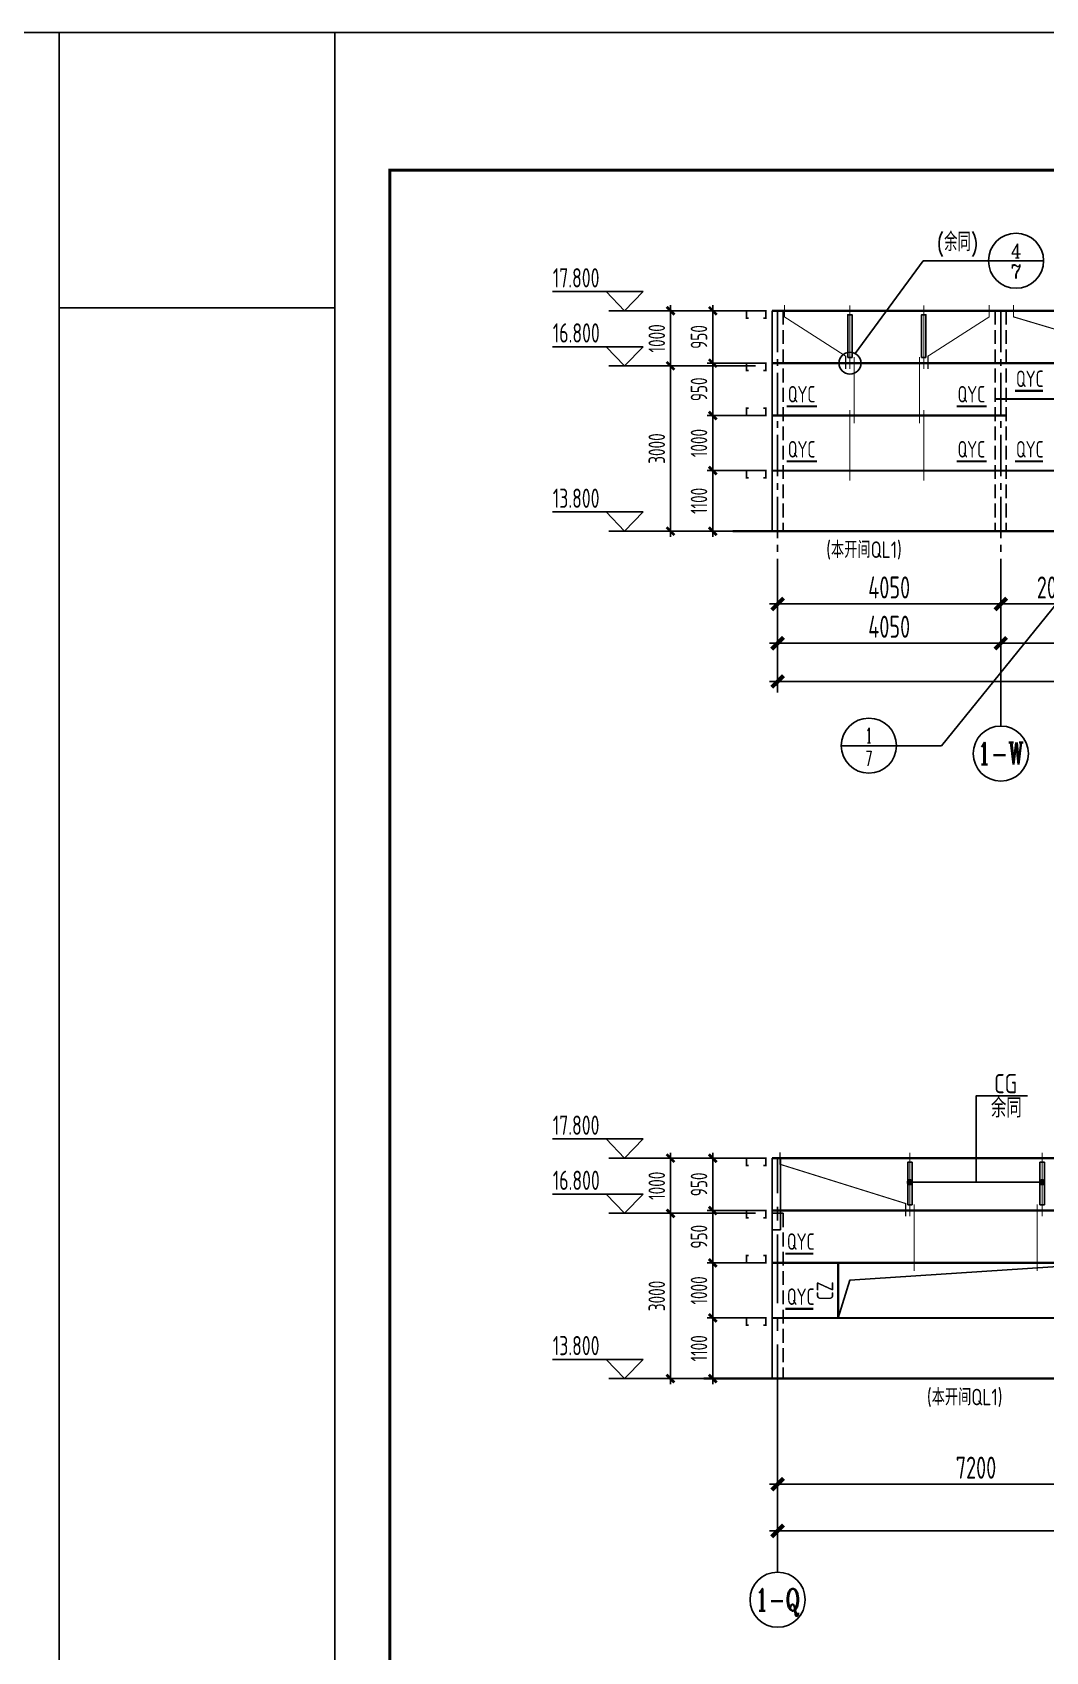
# Model space of a CAD drawing. Extents: x -321761 to 1215725, y 241863 to 438812.
# Drawn here: x 980238 to 998625, y 271876 to 301263 of the extents above; entities that cross this region are included whole.
import ezdxf
from ezdxf.enums import TextEntityAlignment as Align

# ---------------------------------------------------------------- set-up
doc = ezdxf.new("R2010")
doc.units = 0
doc.header["$LTSCALE"] = 1000
for name, pattern in [('CENTER', [2, 1.25, -0.25, 0.25, -0.25]), ('CENTER2', [1.125, 0.75, -0.125, 0.125, -0.125]), ('DASH', [0.35, 0.25, -0.1])]:
    doc.linetypes.add(name, pattern=pattern)
doc.layers.get('0').update_dxf_attribs({"linetype": 'CONTINUOUS'})
doc.layers.get('Defpoints').update_dxf_attribs({"linetype": 'CONTINUOUS'})
for name, color, linetype in [('621', 2, 'CONTINUOUS'), ('AXIS', 253, 'CENTER'), ('AXIS_NUM', 7, 'CONTINUOUS'), ('BORDER', 7, 'CONTINUOUS'), ('DIM', 3, 'CONTINUOUS'), ('DIM_IDEN', 3, 'CONTINUOUS'), ('DIM_LEAD', 3, 'CONTINUOUS'), ('PUB_TEXT', 7, 'CONTINUOUS'), ('WINDOW', 4, 'CONTINUOUS'), ('图层8', 3, 'CENTER'), ('屋面支撑', 1, 'CONTINUOUS'), ('屋面隅撑', 1, 'CONTINUOUS'), ('柱子', 3, 'CONTINUOUS'), ('标注文字', 3, 'CONTINUOUS'), ('檩条拉条', 253, 'CONTINUOUS')]:
    doc.layers.add(name, color=color, linetype=linetype)
doc.styles.add('_TCH_LABEL', font='COMPLEX', dxfattribs={"bigfont": 'GBCBIG'})
doc.styles.add('TESSDREN', font='tssdeng.shx', dxfattribs={"width": 0.7, "height": 300, "bigfont": 'tssdchn.shx'})
doc.styles.add('TSSD_Axis', font='Complex.shx', dxfattribs={"width": 0.7, "bigfont": 'hztxt.shx'})
doc.styles.add('TSSD_Dimension', font='Tssdeng.shx', dxfattribs={"width": 0.7, "bigfont": 'hztxt.shx'})
doc.styles.add('TSSD_Rein', font='Tssdeng.shx', dxfattribs={"width": 0.7, "bigfont": 'hztxt.shx'})
doc.dimstyles.new('TSSD_100_100$0', dxfattribs={"dimtxt": 300, "dimasz": 100, "dimexe": 100, "dimexo": 300, "dimgap": 100, "dimtad": 1, "dimdec": 0, "dimzin": 0, "dimdsep": 46, "dimtxsty": 'TSSD_Dimension', "dimblk": 'ARCHTICK', "dimcen": 0, "dimdle": 100, "dimclrd": 3, "dimclre": 3, "dimclrt": 7, "dimazin": 0, "dimtfac": 1, "dimtdec": 0, "dimtix": 1, "dimtmove": 2, "dimatfit": 3, "dimldrblk": 'ARCHTICK', "dimfxl": 1, "dimtolj": 1, "dimtzin": 0, "dimarcsym": 0})

# ---------------------------------------------------------------- blocks, each defined once
blk = doc.blocks.new('ts_axno')
at = {"color": 0, "linetype": 'ByBlock', "lineweight": -2}
blk.add_circle((0, 0), 0.5, dxfattribs=at)
at = {"color": 0, "linetype": 'ByBlock', "lineweight": -2, "style": 'TSSD_Axis', "width": 0.7}
blk.add_attdef('A', text='', height=0.6, dxfattribs=at).set_placement((0, 0), align=Align.MIDDLE_CENTER)
blk = doc.blocks.new('_ArchTick')
at = {"color": 0, "linetype": 'ByBlock', "const_width": 0.5}
blk.add_lwpolyline([(-0.71, -0.71), (0.71, 0.71)], dxfattribs=at)
blk = doc.blocks.new('*D596')
at = {"layer": 'Defpoints', "color": 0}
for p in [(993762, 276687), (1000962, 276687), (1000962, 274915)]:
    blk.add_point(p, dxfattribs=at)
at = {"layer": 'DIM', "color": 3, "lineweight": -2}
for p, q in [((993762, 276287), (993762, 274715)), ((1000962, 276287), (1000962, 274715)), ((993612, 274915), (1001112, 274915))]:
    blk.add_line(p, q, dxfattribs=at)
at = {"layer": 'DIM', "color": 3, "lineweight": -2, "xscale": 150, "yscale": 150, "zscale": 150, "rotation": 180}
blk.add_blockref('_ArchTick', (993762, 274915), dxfattribs=at)
at = {"layer": 'DIM', "color": 3, "lineweight": -2, "xscale": 150, "yscale": 150, "zscale": 150}
blk.add_blockref('_ArchTick', (1000962, 274915), dxfattribs=at)
at = {"layer": 'DIM', "color": 7, "insert": (997362, 275215), "char_height": 400, "attachment_point": 5, "style": 'TSSD_Dimension'}
blk.add_mtext('\\A1;7200', dxfattribs=at)
blk = doc.blocks.new('*D600')
at = {"layer": 'Defpoints', "color": 0}
for p in [(993762, 276539), (1021212, 276387), (1021212, 274066)]:
    blk.add_point(p, dxfattribs=at)
at = {"layer": 'DIM', "color": 3, "lineweight": -2}
for p, q in [((993762, 276139), (993762, 273866)), ((1021212, 275987), (1021212, 273866)), ((993612, 274066), (1021362, 274066))]:
    blk.add_line(p, q, dxfattribs=at)
at = {"layer": 'DIM', "color": 3, "lineweight": -2, "xscale": 150, "yscale": 150, "zscale": 150, "rotation": 180}
blk.add_blockref('_ArchTick', (993762, 274066), dxfattribs=at)
at = {"layer": 'DIM', "color": 3, "lineweight": -2, "xscale": 150, "yscale": 150, "zscale": 150}
blk.add_blockref('_ArchTick', (1021212, 274066), dxfattribs=at)
at = {"layer": 'DIM', "color": 7, "insert": (1007487, 274366), "char_height": 400, "attachment_point": 5, "style": 'TSSD_Dimension'}
blk.add_mtext('\\A1;27450', dxfattribs=at)
blk = doc.blocks.new('*D601')
at = {"layer": 'Defpoints', "color": 0}
for p in [(992585, 277931), (993510, 277931), (993510, 276831)]:
    blk.add_point(p, dxfattribs=at)
at = {"layer": 'DIM', "color": 3, "lineweight": -2}
for p, q in [((992585, 276731), (992585, 278031)), ((993210, 277931), (992485, 277931)), ((993210, 276831), (992485, 276831))]:
    blk.add_line(p, q, dxfattribs=at)
at = {"layer": 'DIM', "color": 3, "lineweight": -2, "xscale": 100, "yscale": 100, "zscale": 100}
for p, rotation in [((992585, 277931), 90), ((992585, 276831), 270)]:
    blk.add_blockref('_ArchTick', p, dxfattribs=dict(at, rotation=rotation))
at = {"layer": 'DIM', "color": 7, "insert": (992335, 277381), "char_height": 300, "attachment_point": 5, "rotation": 90, "style": 'TSSD_Dimension'}
blk.add_mtext('\\A1;1100', dxfattribs=at)
blk = doc.blocks.new('*D602')
at = {"layer": 'Defpoints', "color": 0}
for p in [(992585, 278931), (993510, 278931), (993510, 277931)]:
    blk.add_point(p, dxfattribs=at)
at = {"layer": 'DIM', "color": 3, "lineweight": -2}
for p, q in [((993210, 278931), (992485, 278931)), ((992585, 277831), (992585, 279031)), ((993210, 277931), (992485, 277931))]:
    blk.add_line(p, q, dxfattribs=at)
at = {"layer": 'DIM', "color": 3, "lineweight": -2, "xscale": 100, "yscale": 100, "zscale": 100}
for p, rotation in [((992585, 278931), 90), ((992585, 277931), 270)]:
    blk.add_blockref('_ArchTick', p, dxfattribs=dict(at, rotation=rotation))
at = {"layer": 'DIM', "color": 7, "insert": (992335, 278431), "char_height": 300, "attachment_point": 5, "rotation": 90, "style": 'TSSD_Dimension'}
blk.add_mtext('\\A1;1000', dxfattribs=at)
blk = doc.blocks.new('*D603')
at = {"layer": 'Defpoints', "color": 0}
for p in [(992585, 279881), (993510, 279881), (993510, 278931)]:
    blk.add_point(p, dxfattribs=at)
at = {"layer": 'DIM', "color": 3, "lineweight": -2}
for p, q in [((993210, 279881), (992485, 279881)), ((992585, 278831), (992585, 279981)), ((993210, 278931), (992485, 278931))]:
    blk.add_line(p, q, dxfattribs=at)
at = {"layer": 'DIM', "color": 3, "lineweight": -2, "xscale": 100, "yscale": 100, "zscale": 100}
for p, rotation in [((992585, 279881), 90), ((992585, 278931), 270)]:
    blk.add_blockref('_ArchTick', p, dxfattribs=dict(at, rotation=rotation))
at = {"layer": 'DIM', "color": 7, "insert": (992335, 279406), "char_height": 300, "attachment_point": 5, "rotation": 90, "style": 'TSSD_Dimension'}
blk.add_mtext('\\A1;950', dxfattribs=at)
blk = doc.blocks.new('*D604')
at = {"layer": 'Defpoints', "color": 0}
for p in [(992585, 280831), (993510, 280831), (993510, 279881)]:
    blk.add_point(p, dxfattribs=at)
at = {"layer": 'DIM', "color": 3, "lineweight": -2}
for p, q in [((993210, 280831), (992485, 280831)), ((992585, 279781), (992585, 280931)), ((993210, 279881), (992485, 279881))]:
    blk.add_line(p, q, dxfattribs=at)
at = {"layer": 'DIM', "color": 3, "lineweight": -2, "xscale": 100, "yscale": 100, "zscale": 100}
for p, rotation in [((992585, 280831), 90), ((992585, 279881), 270)]:
    blk.add_blockref('_ArchTick', p, dxfattribs=dict(at, rotation=rotation))
at = {"layer": 'DIM', "color": 7, "insert": (992335, 280356), "char_height": 300, "attachment_point": 5, "rotation": 90, "style": 'TSSD_Dimension'}
blk.add_mtext('\\A1;950', dxfattribs=at)
blk = doc.blocks.new('*D605')
at = {"layer": 'Defpoints', "color": 0}
for p in [(991819, 279831), (993662, 279831), (993662, 276831)]:
    blk.add_point(p, dxfattribs=at)
at = {"layer": 'DIM', "color": 3, "lineweight": -2}
for p, q in [((993362, 279831), (991719, 279831)), ((991819, 276731), (991819, 279931)), ((993362, 276831), (991719, 276831))]:
    blk.add_line(p, q, dxfattribs=at)
at = {"layer": 'DIM', "color": 3, "lineweight": -2, "xscale": 100, "yscale": 100, "zscale": 100}
for p, rotation in [((991819, 279831), 90), ((991819, 276831), 270)]:
    blk.add_blockref('_ArchTick', p, dxfattribs=dict(at, rotation=rotation))
at = {"layer": 'DIM', "color": 7, "insert": (991569, 278331), "char_height": 300, "attachment_point": 5, "rotation": 90, "style": 'TSSD_Dimension'}
blk.add_mtext('\\A1;3000', dxfattribs=at)
blk = doc.blocks.new('*D606')
at = {"layer": 'Defpoints', "color": 0}
for p in [(991819, 280831), (993662, 280831), (993662, 279831)]:
    blk.add_point(p, dxfattribs=at)
at = {"layer": 'DIM', "color": 3, "lineweight": -2}
for p, q in [((993362, 280831), (991719, 280831)), ((991819, 279731), (991819, 280931)), ((993362, 279831), (991719, 279831))]:
    blk.add_line(p, q, dxfattribs=at)
at = {"layer": 'DIM', "color": 3, "lineweight": -2, "xscale": 100, "yscale": 100, "zscale": 100}
for p, rotation in [((991819, 280831), 90), ((991819, 279831), 270)]:
    blk.add_blockref('_ArchTick', p, dxfattribs=dict(at, rotation=rotation))
at = {"layer": 'DIM', "color": 7, "insert": (991569, 280331), "char_height": 300, "attachment_point": 5, "rotation": 90, "style": 'TSSD_Dimension'}
blk.add_mtext('\\A1;1000', dxfattribs=at)
blk = doc.blocks.new('*D610')
at = {"layer": 'Defpoints', "color": 0}
for p in [(997812, 292097), (999862, 292097), (997812, 290889)]:
    blk.add_point(p, dxfattribs=at)
at = {"layer": 'DIM', "color": 3, "lineweight": -2}
for p, q in [((997812, 291697), (997812, 290689)), ((999862, 291697), (999862, 290689)), ((1000012, 290889), (997662, 290889))]:
    blk.add_line(p, q, dxfattribs=at)
at = {"layer": 'DIM', "color": 3, "lineweight": -2, "xscale": 150, "yscale": 150, "zscale": 150, "rotation": 180}
blk.add_blockref('_ArchTick', (997812, 290889), dxfattribs=at)
at = {"layer": 'DIM', "color": 3, "lineweight": -2, "xscale": 150, "yscale": 150, "zscale": 150}
blk.add_blockref('_ArchTick', (999862, 290889), dxfattribs=at)
at = {"layer": 'DIM', "color": 7, "insert": (998837, 291189), "char_height": 400, "attachment_point": 5, "style": 'TSSD_Dimension'}
blk.add_mtext('\\A1;2050', dxfattribs=at)
blk = doc.blocks.new('*D611')
at = {"layer": 'Defpoints', "color": 0}
for p in [(993762, 292097), (997812, 292097), (993762, 290889)]:
    blk.add_point(p, dxfattribs=at)
at = {"layer": 'DIM', "color": 3, "lineweight": -2}
for p, q in [((993762, 291697), (993762, 290689)), ((997812, 291697), (997812, 290689)), ((997962, 290889), (993612, 290889))]:
    blk.add_line(p, q, dxfattribs=at)
at = {"layer": 'DIM', "color": 3, "lineweight": -2, "xscale": 150, "yscale": 150, "zscale": 150, "rotation": 180}
blk.add_blockref('_ArchTick', (993762, 290889), dxfattribs=at)
at = {"layer": 'DIM', "color": 3, "lineweight": -2, "xscale": 150, "yscale": 150, "zscale": 150}
blk.add_blockref('_ArchTick', (997812, 290889), dxfattribs=at)
at = {"layer": 'DIM', "color": 7, "insert": (995787, 291189), "char_height": 400, "attachment_point": 5, "style": 'TSSD_Dimension'}
blk.add_mtext('\\A1;4050', dxfattribs=at)
blk = doc.blocks.new('*D612')
at = {"layer": 'Defpoints', "color": 0}
for p in [(993762, 291488), (997812, 291488), (997812, 290176)]:
    blk.add_point(p, dxfattribs=at)
at = {"layer": 'DIM', "color": 3, "lineweight": -2}
for p, q in [((993762, 291088), (993762, 289976)), ((997812, 291088), (997812, 289976)), ((993612, 290176), (997962, 290176))]:
    blk.add_line(p, q, dxfattribs=at)
at = {"layer": 'DIM', "color": 3, "lineweight": -2, "xscale": 150, "yscale": 150, "zscale": 150, "rotation": 180}
blk.add_blockref('_ArchTick', (993762, 290176), dxfattribs=at)
at = {"layer": 'DIM', "color": 3, "lineweight": -2, "xscale": 150, "yscale": 150, "zscale": 150}
blk.add_blockref('_ArchTick', (997812, 290176), dxfattribs=at)
at = {"layer": 'DIM', "color": 7, "insert": (995787, 290476), "char_height": 400, "attachment_point": 5, "style": 'TSSD_Dimension'}
blk.add_mtext('\\A1;4050', dxfattribs=at)
blk = doc.blocks.new('*D613')
at = {"layer": 'Defpoints', "color": 0}
for p in [(997812, 291488), (1005912, 291488), (1005912, 290176)]:
    blk.add_point(p, dxfattribs=at)
at = {"layer": 'DIM', "color": 3, "lineweight": -2}
for p, q in [((997812, 291088), (997812, 289976)), ((1005912, 291088), (1005912, 289976)), ((997662, 290176), (1006062, 290176))]:
    blk.add_line(p, q, dxfattribs=at)
at = {"layer": 'DIM', "color": 3, "lineweight": -2, "xscale": 150, "yscale": 150, "zscale": 150, "rotation": 180}
blk.add_blockref('_ArchTick', (997812, 290176), dxfattribs=at)
at = {"layer": 'DIM', "color": 3, "lineweight": -2, "xscale": 150, "yscale": 150, "zscale": 150}
blk.add_blockref('_ArchTick', (1005912, 290176), dxfattribs=at)
at = {"layer": 'DIM', "color": 7, "insert": (1001862, 290476), "char_height": 400, "attachment_point": 5, "style": 'TSSD_Dimension'}
blk.add_mtext('\\A1;8100', dxfattribs=at)
blk = doc.blocks.new('*D616')
at = {"layer": 'Defpoints', "color": 0}
for p in [(993762, 290532), (1021212, 290532), (1021212, 289483)]:
    blk.add_point(p, dxfattribs=at)
at = {"layer": 'DIM', "color": 3, "lineweight": -2}
for p, q in [((993762, 290132), (993762, 289283)), ((1021212, 290132), (1021212, 289283)), ((993612, 289483), (1021362, 289483))]:
    blk.add_line(p, q, dxfattribs=at)
at = {"layer": 'DIM', "color": 3, "lineweight": -2, "xscale": 150, "yscale": 150, "zscale": 150, "rotation": 180}
blk.add_blockref('_ArchTick', (993762, 289483), dxfattribs=at)
at = {"layer": 'DIM', "color": 3, "lineweight": -2, "xscale": 150, "yscale": 150, "zscale": 150}
blk.add_blockref('_ArchTick', (1021212, 289483), dxfattribs=at)
at = {"layer": 'DIM', "color": 7, "insert": (1007487, 289783), "char_height": 400, "attachment_point": 5, "style": 'TSSD_Dimension'}
blk.add_mtext('\\A1;27450', dxfattribs=at)
blk = doc.blocks.new('*D617')
at = {"layer": 'Defpoints', "color": 0}
for p in [(992585, 293310), (993510, 293310), (993510, 292210)]:
    blk.add_point(p, dxfattribs=at)
at = {"layer": 'DIM', "color": 3, "lineweight": -2}
for p, q in [((993210, 293310), (992485, 293310)), ((992585, 292110), (992585, 293410)), ((993210, 292210), (992485, 292210))]:
    blk.add_line(p, q, dxfattribs=at)
at = {"layer": 'DIM', "color": 3, "lineweight": -2, "xscale": 100, "yscale": 100, "zscale": 100}
for p, rotation in [((992585, 293310), 90), ((992585, 292210), 270)]:
    blk.add_blockref('_ArchTick', p, dxfattribs=dict(at, rotation=rotation))
at = {"layer": 'DIM', "color": 7, "insert": (992335, 292760), "char_height": 300, "attachment_point": 5, "rotation": 90, "style": 'TSSD_Dimension'}
blk.add_mtext('\\A1;1100', dxfattribs=at)
blk = doc.blocks.new('*D618')
at = {"layer": 'Defpoints', "color": 0}
for p in [(992585, 294310), (993510, 294310), (993510, 293310)]:
    blk.add_point(p, dxfattribs=at)
at = {"layer": 'DIM', "color": 3, "lineweight": -2}
for p, q in [((993210, 294310), (992485, 294310)), ((992585, 293210), (992585, 294410)), ((993210, 293310), (992485, 293310))]:
    blk.add_line(p, q, dxfattribs=at)
at = {"layer": 'DIM', "color": 3, "lineweight": -2, "xscale": 100, "yscale": 100, "zscale": 100}
for p, rotation in [((992585, 294310), 90), ((992585, 293310), 270)]:
    blk.add_blockref('_ArchTick', p, dxfattribs=dict(at, rotation=rotation))
at = {"layer": 'DIM', "color": 7, "insert": (992335, 293810), "char_height": 300, "attachment_point": 5, "rotation": 90, "style": 'TSSD_Dimension'}
blk.add_mtext('\\A1;1000', dxfattribs=at)
blk = doc.blocks.new('*D619')
at = {"layer": 'Defpoints', "color": 0}
for p in [(992585, 295260), (993510, 295260), (993510, 294310)]:
    blk.add_point(p, dxfattribs=at)
at = {"layer": 'DIM', "color": 3, "lineweight": -2}
for p, q in [((992585, 294210), (992585, 295360)), ((993210, 295260), (992485, 295260)), ((993210, 294310), (992485, 294310))]:
    blk.add_line(p, q, dxfattribs=at)
at = {"layer": 'DIM', "color": 3, "lineweight": -2, "xscale": 100, "yscale": 100, "zscale": 100}
for p, rotation in [((992585, 295260), 90), ((992585, 294310), 270)]:
    blk.add_blockref('_ArchTick', p, dxfattribs=dict(at, rotation=rotation))
at = {"layer": 'DIM', "color": 7, "insert": (992335, 294785), "char_height": 300, "attachment_point": 5, "rotation": 90, "style": 'TSSD_Dimension'}
blk.add_mtext('\\A1;950', dxfattribs=at)
blk = doc.blocks.new('*D620')
at = {"layer": 'Defpoints', "color": 0}
for p in [(992585, 296210), (993510, 296210), (993510, 295260)]:
    blk.add_point(p, dxfattribs=at)
at = {"layer": 'DIM', "color": 3, "lineweight": -2}
for p, q in [((992585, 295160), (992585, 296310)), ((993210, 296210), (992485, 296210)), ((993210, 295260), (992485, 295260))]:
    blk.add_line(p, q, dxfattribs=at)
at = {"layer": 'DIM', "color": 3, "lineweight": -2, "xscale": 100, "yscale": 100, "zscale": 100}
for p, rotation in [((992585, 296210), 90), ((992585, 295260), 270)]:
    blk.add_blockref('_ArchTick', p, dxfattribs=dict(at, rotation=rotation))
at = {"layer": 'DIM', "color": 7, "insert": (992335, 295735), "char_height": 300, "attachment_point": 5, "rotation": 90, "style": 'TSSD_Dimension'}
blk.add_mtext('\\A1;950', dxfattribs=at)
blk = doc.blocks.new('*D621')
at = {"layer": 'Defpoints', "color": 0}
for p in [(991819, 295210), (993662, 295210), (993662, 292210)]:
    blk.add_point(p, dxfattribs=at)
at = {"layer": 'DIM', "color": 3, "lineweight": -2}
for p, q in [((993362, 295210), (991719, 295210)), ((991819, 292110), (991819, 295310)), ((993362, 292210), (991719, 292210))]:
    blk.add_line(p, q, dxfattribs=at)
at = {"layer": 'DIM', "color": 3, "lineweight": -2, "xscale": 100, "yscale": 100, "zscale": 100}
for p, rotation in [((991819, 295210), 90), ((991819, 292210), 270)]:
    blk.add_blockref('_ArchTick', p, dxfattribs=dict(at, rotation=rotation))
at = {"layer": 'DIM', "color": 7, "insert": (991569, 293710), "char_height": 300, "attachment_point": 5, "rotation": 90, "style": 'TSSD_Dimension'}
blk.add_mtext('\\A1;3000', dxfattribs=at)
blk = doc.blocks.new('*D622')
at = {"layer": 'Defpoints', "color": 0}
for p in [(991819, 296210), (993662, 296210), (993662, 295210)]:
    blk.add_point(p, dxfattribs=at)
at = {"layer": 'DIM', "color": 3, "lineweight": -2}
for p, q in [((991819, 295110), (991819, 296310)), ((993362, 296210), (991719, 296210)), ((993362, 295210), (991719, 295210))]:
    blk.add_line(p, q, dxfattribs=at)
at = {"layer": 'DIM', "color": 3, "lineweight": -2, "xscale": 100, "yscale": 100, "zscale": 100}
for p, rotation in [((991819, 296210), 90), ((991819, 295210), 270)]:
    blk.add_blockref('_ArchTick', p, dxfattribs=dict(at, rotation=rotation))
at = {"layer": 'DIM', "color": 7, "insert": (991569, 295710), "char_height": 300, "attachment_point": 5, "rotation": 90, "style": 'TSSD_Dimension'}
blk.add_mtext('\\A1;1000', dxfattribs=at)

msp = doc.modelspace()

# ---------------------------------------------------------------- linework, layer by layer
for p, q in [((993662.2, 296209.7), (1021312.2, 296209.7)), ((1021312.2, 280831.4), (993662.2, 280831.4))]:
    msp.add_line(p, q)
at = {"const_width": 40}
for points in [[(993662.2, 296209.7), (1021312.2, 296209.7)], [(993662.2, 295259.7), (1021312.2, 295259.7)], [(1006012.2, 294609.7), (997712.2, 294609.7)], [(993662.2, 294309.7), (997912.2, 294309.7)], [(993662.2, 293309.7), (999862.2, 293309.7)], [(1021975.2, 292209.7), (992943.3, 292209.7)], [(1021312.2, 280831.4), (993662.2, 280831.4)], [(1021312.2, 279881.4), (993662.2, 279881.4)], [(1021312.2, 278931.4), (993662.2, 278931.4)], [(1021312.2, 277931.4), (993662.2, 277931.4)], [(992417.7, 276831.4), (1022031.2, 276831.4)]]:
    msp.add_lwpolyline(points, dxfattribs=at)
msp.add_lwpolyline([(994862.2, 278931.4), (999862.2, 278931.4), (999862.2, 277931.4), (994862.2, 277931.4)], close=True, dxfattribs=at)
at = {"layer": '621', "const_width": 30}
for points in [[(993502.9, 296077.5), (993547, 296077.5), (993547, 296209.7), (993194.6, 296209.7), (993194.6, 296077.5), (993238.6, 296077.5)], [(993502.9, 295127.5), (993547, 295127.5), (993547, 295259.7), (993194.6, 295259.7), (993194.6, 295127.5), (993238.6, 295127.5)], [(993502.9, 294441.8), (993547, 294441.8), (993547, 294309.7), (993194.6, 294309.7), (993194.6, 294441.8), (993238.6, 294441.8)], [(993502.9, 293177.5), (993547, 293177.5), (993547, 293309.7), (993194.6, 293309.7), (993194.6, 293177.5), (993238.6, 293177.5)], [(993502.9, 280699.3), (993547, 280699.3), (993547, 280831.4), (993194.6, 280831.4), (993194.6, 280699.3), (993238.6, 280699.3)], [(993502.9, 279749.3), (993547, 279749.3), (993547, 279881.4), (993194.6, 279881.4), (993194.6, 279749.3), (993238.6, 279749.3)], [(993502.9, 279063.6), (993547, 279063.6), (993547, 278931.4), (993194.6, 278931.4), (993194.6, 279063.6), (993238.6, 279063.6)], [(993502.9, 277799.3), (993547, 277799.3), (993547, 277931.4), (993194.6, 277931.4), (993194.6, 277799.3), (993238.6, 277799.3)]]:
    msp.add_lwpolyline(points, dxfattribs=at)
at = {"layer": 'AXIS', "linetype": 'CENTER2'}
for p, q in [((993762.2, 296209.7), (993762.2, 290250.7)), ((997812.2, 296209.7), (997812.2, 290250.7))]:
    msp.add_line(p, q, dxfattribs=at)
at = {"layer": 'AXIS', "color": 3, "linetype": 'ByBlock'}
for p, q in [((997812.2, 291469.3), (997812.2, 288674.2)), ((993762.2, 275523.2), (993762.2, 273318.8))]:
    msp.add_line(p, q, dxfattribs=at)
at = {"layer": 'AXIS'}
msp.add_line((993762.2, 276198), (993762.2, 280831.4), dxfattribs=at)
at = {"layer": 'BORDER'}
for points in [[(938725.4, 241862.6), (938725.4, 301262.6), (980725.4, 301262.6), (980725.4, 241862.6)], [(985725.4, 241862.6), (985725.4, 301262.6), (1027725.4, 301262.6), (1027725.4, 241862.6)]]:
    msp.add_lwpolyline(points, close=True, dxfattribs=at)
at = {"layer": 'BORDER', "const_width": 50}
msp.add_lwpolyline([(986725.4, 242862.6), (986725.4, 298762.6), (1026725.4, 298762.6), (1026725.4, 242862.6)], close=True, dxfattribs=at)
at = {"layer": 'DIM_IDEN'}
for p, q in [((995170.2, 295434.2), (996404.1, 297117.9)), ((996404.1, 297117.9), (997588.5, 297117.9)), ((998588.5, 297117.9), (997588.5, 297117.9)), ((999730.8, 292017.7), (996735.8, 288317.7)), ((995918.1, 288317.7), (994918.1, 288317.7)), ((996735.8, 288317.7), (995918.1, 288317.7))]:
    msp.add_line(p, q, dxfattribs=at)
for centre, radius in [((998088.5, 297117.9), 500), ((995073.8, 295259.7), 199.4), ((995418.1, 288317.7), 500)]:
    msp.add_circle(centre, radius, dxfattribs=at)
at = {"layer": 'DIM_LEAD'}
for points in [[(997362.2, 280394.7), (997362.2, 281960.5), (998293.9, 281960.5)], [(998562.2, 280394.7), (996162.2, 280394.7)]]:
    msp.add_lwpolyline(points, dxfattribs=at)
at = {"layer": 'DIM_LEAD', "const_width": 60}
for points in [[(996132.2, 280394.7, -1), (996192.2, 280394.7, -1)], [(998532.2, 280394.7, -1), (998592.2, 280394.7, -1)]]:
    msp.add_lwpolyline(points, format="xyb", close=True, dxfattribs=at)
at = {"layer": '图层8', "linetype": 'ByBlock'}
msp.add_lwpolyline([(980725.4, 296262.6), (985725.4, 296262.6), (985725.4, 301262.6), (980725.4, 301262.6)], close=True, dxfattribs=at)
at = {"layer": '屋面支撑', "color": 3}
for p, q in [((991319.8, 296558.5), (989675.7, 296558.5)), ((990652.6, 296558.5), (990986.2, 296209.7)), ((991319.8, 296558.5), (990986.2, 296209.7)), ((991759.7, 296209.7), (990698.3, 296209.7)), ((991319.8, 295558.5), (989675.7, 295558.5)), ((990652.6, 295558.5), (990986.2, 295209.7)), ((991319.8, 295558.5), (990986.2, 295209.7)), ((991759.7, 295209.7), (990698.3, 295209.7)), ((991319.8, 292558.5), (989675.7, 292558.5)), ((990652.6, 292558.5), (990986.2, 292209.7)), ((991319.8, 292558.5), (990986.2, 292209.7)), ((991759.7, 292209.7), (990698.3, 292209.7)), ((991319.8, 281180.2), (989675.7, 281180.2)), ((990652.6, 281180.2), (990986.2, 280831.4)), ((991319.8, 281180.2), (990986.2, 280831.4)), ((991759.7, 280831.4), (990698.3, 280831.4)), ((991319.8, 280180.2), (989675.7, 280180.2)), ((990652.6, 280180.2), (990986.2, 279831.4)), ((991319.8, 280180.2), (990986.2, 279831.4)), ((991759.7, 279831.4), (990698.3, 279831.4)), ((991319.8, 277180.2), (989675.7, 277180.2)), ((990652.6, 277180.2), (990986.2, 276831.4)), ((991319.8, 277180.2), (990986.2, 276831.4)), ((991759.7, 276831.4), (990698.3, 276831.4))]:
    msp.add_line(p, q, dxfattribs=at)
at = {"layer": '屋面隅撑', "const_width": 40}
for points in [[(998069.3, 294756.6), (998580.7, 294756.6)], [(993928, 294477), (994473.7, 294477)], [(997008.4, 294477), (997554.2, 294477)], [(993928, 293477), (994473.7, 293477)], [(997008.4, 293477), (997554.2, 293477)], [(998069.3, 293477), (998580.7, 293477)], [(994411.8, 279098.8), (993900.4, 279098.8)], [(994411.8, 278098.8), (993900.4, 278098.8)]]:
    msp.add_lwpolyline(points, dxfattribs=at)
at = {"layer": '柱子'}
for p, q in [((993662.2, 296209.7), (993662.2, 292209.7)), ((993662.2, 280831.4), (993662.2, 276831.4)), ((993812.2, 279531.4), (993812.2, 280831.4)), ((993862.2, 279831.4), (993662.2, 279831.4)), ((993812.2, 279531.4), (993662.2, 279531.4))]:
    msp.add_line(p, q, dxfattribs=at)
at = {"layer": '柱子', "linetype": 'DASH'}
for p, q in [((993862.2, 296209.7), (993862.2, 292209.7)), ((997712.2, 296209.7), (997712.2, 292209.7)), ((997912.2, 296209.7), (997912.2, 292209.7)), ((993862.2, 279831.4), (993862.2, 276831.4))]:
    msp.add_line(p, q, dxfattribs=at)
at = {"layer": '柱子', "color": 0}
msp.add_lwpolyline([(994862.2, 277931.4), (995071, 278616.2), (999862.2, 278931.4)], dxfattribs=at)
at = {"layer": '檩条拉条', "color": 1, "const_width": 20}
for points in [[(993886.4, 296314), (993886.4, 296099.2), (994997.3, 295386.6), (994997.3, 295153.4)], [(995073.8, 295153.7), (995073.8, 296309.7)], [(996413.9, 295153.7), (996413.9, 296309.7)], [(997601.3, 296314), (997601.3, 296099.2), (996490.3, 295386.6), (996490.3, 295153.4)], [(998044.7, 296314), (998044.7, 296099.2), (1000435.8, 295386.6), (1000435.8, 295153.4)], [(995152.5, 294164.8), (995152.5, 295372.4)], [(996335.2, 294164.8), (996335.2, 295372.4)], [(995073.8, 293125.1), (995073.8, 294409.7)], [(996413.9, 293125.1), (996413.9, 294409.7)], [(993805.2, 280935.8), (993805.2, 280720.9), (996085.8, 280008.3), (996085.8, 279775.1)], [(996162.2, 279775.4), (996162.2, 280931.5)], [(998562.2, 279775.4), (998562.2, 280931.5)], [(996240.9, 278786.5), (996240.9, 279994.1)], [(998471.8, 278786.5), (998471.8, 279994.1)]]:
    msp.add_lwpolyline(points, dxfattribs=at)
at = {"layer": '檩条拉条', "color": 3}
for points in [[(995033.8, 295365), (995113.8, 295365), (995113.8, 296137.1), (995033.8, 296137.1)], [(996453.9, 295365), (996373.9, 295365), (996373.9, 296137.1), (996453.9, 296137.1)], [(996122.2, 279986.8), (996202.2, 279986.8), (996202.2, 280758.8), (996122.2, 280758.8)], [(998602.2, 279986.8), (998522.2, 279986.8), (998522.2, 280758.8), (998602.2, 280758.8)]]:
    msp.add_lwpolyline(points, close=True, dxfattribs=at)

# ---------------------------------------------------------------- block references
at = {"layer": 'AXIS_NUM'}
ref = msp.add_blockref('ts_axno', (997812.2, 288174.2), dxfattribs=dict(at, xscale=-1000, yscale=1000, zscale=1000))
ref.add_attrib('8', '1-W', dxfattribs={"height": 400, "style": 'TSSD_Axis', "width": 0.7}).set_placement((997812.2, 288174.2), align=Align.MIDDLE_CENTER)
ref = msp.add_blockref('ts_axno', (993762.2, 272818.8), dxfattribs=dict(at, xscale=1000, yscale=1000, zscale=1000))
ref.add_attrib('8', '1-Q', dxfattribs={"height": 400, "style": 'TSSD_Axis', "width": 0.7}).set_placement((993762.2, 272818.8), align=Align.MIDDLE_CENTER)

# ---------------------------------------------------------------- texts
at = {"layer": 'PUB_TEXT', "style": '_TCH_LABEL', "width": 0.705882}
for s, p in [('(', (996656.8, 297295.1)), (')', (997274.5, 297292.2))]:
    msp.add_text(s, height=297.5, dxfattribs=at).set_placement(p)
at = {"layer": 'PUB_TEXT', "style": '_TCH_LABEL'}
msp.add_text('余同', height=337.59, dxfattribs=at).set_placement((996783.1, 297292.2))
for s, height, p, p2 in [('4', 257.7, (997990.3, 297169.4), (998186.7, 297169.4)), ('1', 267.7, (995360.7, 288371.2), (995475.4, 288371.2))]:
    msp.add_text(s, height=height, dxfattribs=at).set_placement(p, p2, align=Align.FIT)
for height, width, p, p2 in [(257.7, 1.142857, (997990.3, 296794.3), (998186.7, 296794.3)), (267.7, 0.642857, (995360.7, 287952.8), (995475.4, 287952.8))]:
    msp.add_text('7', height=height, dxfattribs=dict(at, width=width)).set_placement(p, p2, align=Align.FIT)
at = {"layer": 'WINDOW', "color": 6, "style": 'TSSD_Rein', "width": 0.8}
msp.add_text('CZ', height=300, rotation=90, dxfattribs=at).set_placement((994772.5, 278249.9))
at = {"layer": '屋面支撑', "color": 0, "style": 'TESSDREN', "width": 0.7}
for s, p in [('17.800', (989682.5, 296633.4, 708.9)), ('16.800', (989682.5, 295633.4, 708.9)), ('13.800', (989682.5, 292633.4, 708.9)), ('17.800', (989682.5, 281255.2, 708.9)), ('16.800', (989682.5, 280255.2, 708.9)), ('13.800', (989682.5, 277255.2, 708.9))]:
    msp.add_text(s, height=350, dxfattribs=at).set_placement(p)
at = {"layer": '屋面隅撑', "color": 3, "style": 'TSSD_Rein', "width": 0.7}
for p in [(998088.8, 294825.9, 100), (993947.5, 294546.3, 100), (997028, 294546.3, 100), (993947.5, 293546.3, 100), (997028, 293546.3, 100), (998088.8, 293546.3, 100), (993931.9, 279168.1, 100), (993931.9, 278168.1, 100)]:
    msp.add_text('QYC', height=300, dxfattribs=at).set_placement(p)
at = {"layer": '标注文字', "style": 'TSSD_Rein', "width": 0.8}
for s, height, p in [('(本开间QL1)', 300, (994644.5, 291724.7)), ('CG', 350, (997689.8, 282009.6)), ('余同', 350, (997632.3, 281569.6)), ('(本开间QL1)', 300, (996471.9, 276346.5))]:
    msp.add_text(s, height=height, dxfattribs=at).set_placement(p)

# ---------------------------------------------------------------- dimensions: what is measured, and where the dimension line sits
at = {"layer": 'DIM'}
for base, p1, p2, picture, middle in [((991819, 296209.7), (993662.2, 295209.7), (993662.2, 296209.7), '*D622', (991569, 295709.7)), ((992585, 296209.7), (993509.8, 295259.7), (993509.8, 296209.7), '*D620', (992335, 295734.7)), ((992585, 295259.7), (993509.8, 294309.7), (993509.8, 295259.7), '*D619', (992335, 294784.7)), ((991819, 295209.7), (993662.2, 292209.7), (993662.2, 295209.7), '*D621', (991569, 293709.7)), ((992585, 294309.7), (993509.8, 293309.7), (993509.8, 294309.7), '*D618', (992335, 293809.7)), ((992585, 293309.7), (993509.8, 292209.7), (993509.8, 293309.7), '*D617', (992335, 292759.7)), ((991819, 280831.4), (993662.2, 279831.4), (993662.2, 280831.4), '*D606', (991569, 280331.4)), ((992585, 280831.4), (993509.8, 279881.4), (993509.8, 280831.4), '*D604', (992335, 280356.4)), ((991819, 279831.4), (993662.2, 276831.4), (993662.2, 279831.4), '*D605', (991569, 278331.4)), ((992585, 279881.4), (993509.8, 278931.4), (993509.8, 279881.4), '*D603', (992335, 279406.4)), ((992585, 278931.4), (993509.8, 277931.4), (993509.8, 278931.4), '*D602', (992335, 278431.4)), ((992585, 277931.4), (993509.8, 276831.4), (993509.8, 277931.4), '*D601', (992335, 277381.4))]:
    dim = msp.add_linear_dim(base=base, p1=p1, p2=p2, angle=90, dimstyle='TSSD_100_100$0', dxfattribs=at)
    dim.commit()
    dim.dimension.update_dxf_attribs({"geometry": picture, "text_midpoint": middle})
for base, p1, p2, picture, middle in [((993762.2, 290889.5), (997812.2, 292097.5), (993762.2, 292097.5), '*D611', (995787.2, 291189.5)), ((997812.2, 290889.5), (999862.2, 292097.5), (997812.2, 292097.5), '*D610', (998837.2, 291189.5))]:
    dim = msp.add_linear_dim(base=base, p1=p1, p2=p2, angle=180, dimstyle='TSSD_100_100$0', override={"dimtxt": 400, "dimasz": 150, "dimexe": 200, "dimexo": 400, "dimdle": 150}, dxfattribs=at)
    dim.commit()
    dim.dimension.update_dxf_attribs({"geometry": picture, "text_midpoint": middle})
for base, p1, p2, picture, middle in [((997812.2, 290175.5), (993762.2, 291487.8), (997812.2, 291487.8), '*D612', (995787.2, 290475.5)), ((1005912.2, 290175.5), (997812.2, 291487.8), (1005912.2, 291487.8), '*D613', (1001862.2, 290475.5)), ((1021212.2, 289482.6), (993762.2, 290531.7), (1021212.2, 290531.7), '*D616', (1007487.2, 289782.6)), ((1000962.2, 274915.4), (993762.2, 276686.8), (1000962.2, 276686.8), '*D596', (997362.2, 275215.4)), ((1021212.2, 274065.8), (993762.2, 276539.1), (1021212.2, 276386.8), '*D600', (1007487.2, 274365.8))]:
    dim = msp.add_linear_dim(base=base, p1=p1, p2=p2, dimstyle='TSSD_100_100$0', override={"dimtxt": 400, "dimasz": 150, "dimexe": 200, "dimexo": 400, "dimdle": 150}, dxfattribs=at)
    dim.commit()
    dim.dimension.update_dxf_attribs({"geometry": picture, "text_midpoint": middle})

doc.saveas('drawing.dxf')
